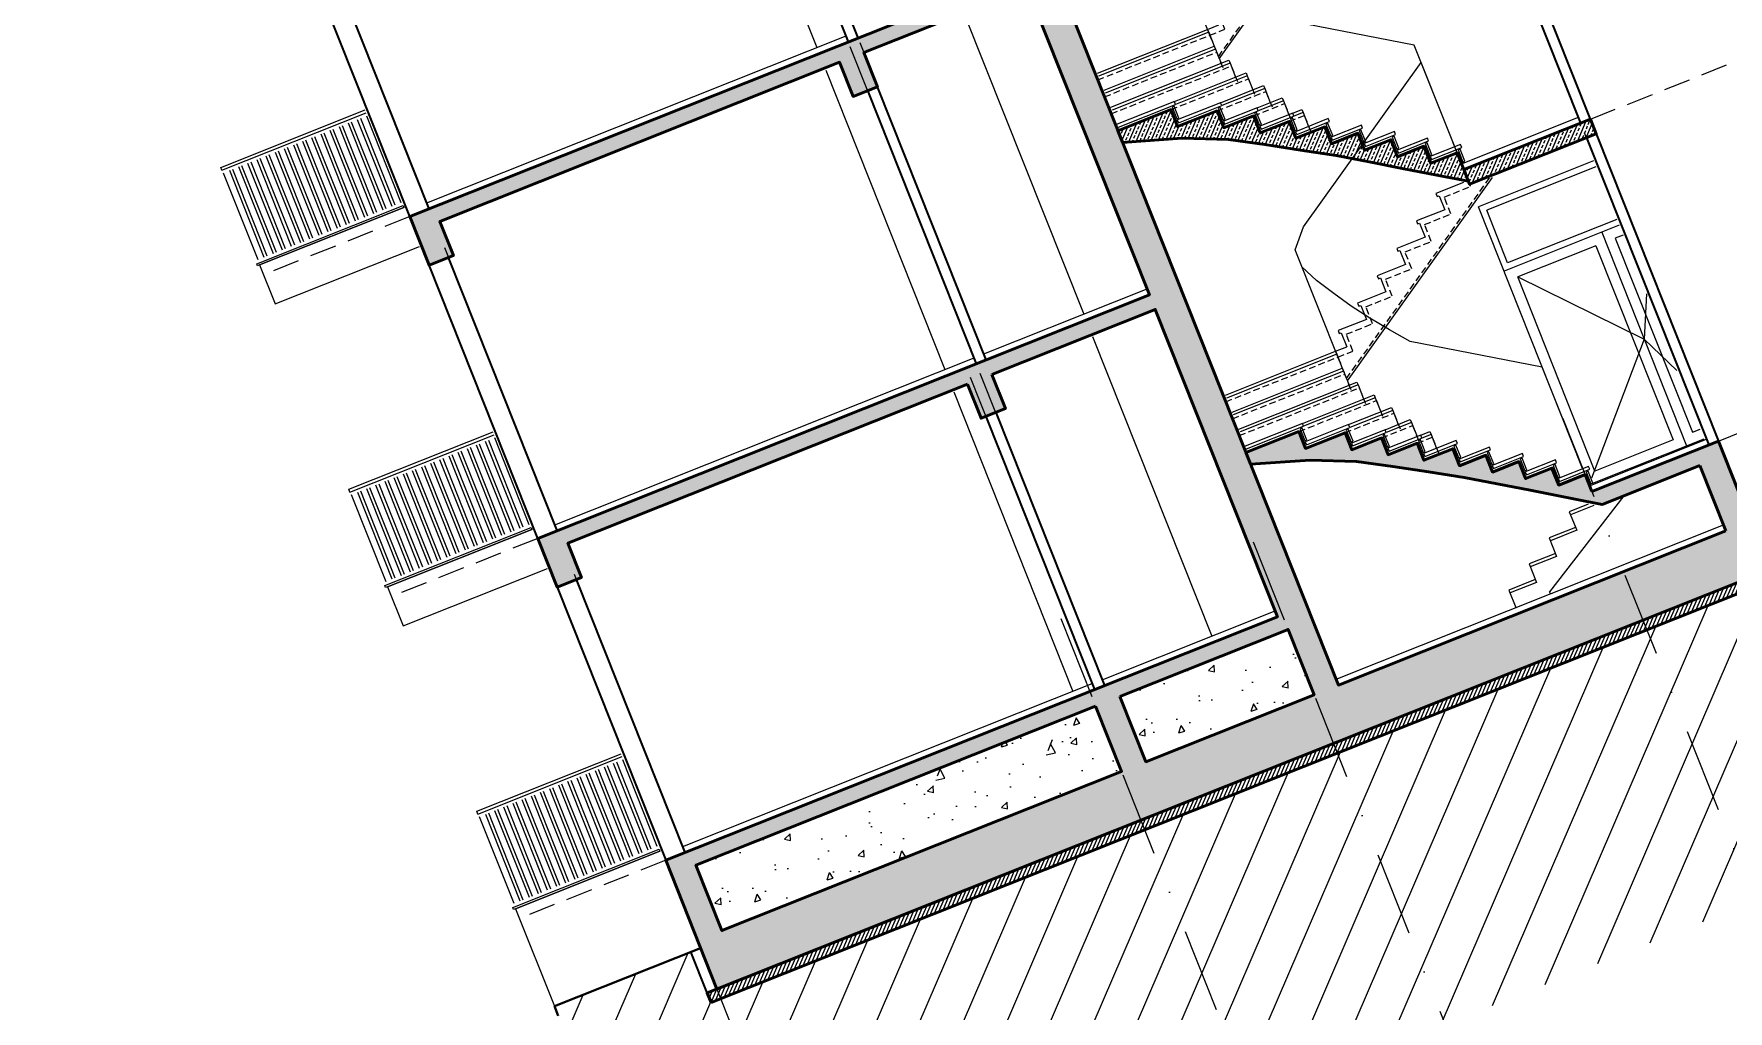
# Model space of a CAD drawing. Header units: millimetres. Extents: x 1852829 to 1882754, y -270850 to -231658.
# Drawn here: x 1863973.4 to 1864377.1, y -233583.6 to -233350.9 of the extents above; entities that cross this region are included whole.
import ezdxf

# ---------------------------------------------------------------- set-up
doc = ezdxf.new("R2010")
doc.units = ezdxf.units.MM
for name, pattern in [('aks line', [0.4001000059604644, 0.2000000029802322, -0.1000000014901161, 0.0001, -0.1000000014901161]), ('izdüşüm ön', [9.524999999999999, 6.35, -3.175]), ('su yalıtım', [30, 12, -18])]:
    doc.linetypes.add(name, pattern=pattern)
for name, color, linetype, lineweight in [('a_aks_line', 251, 'aks line', 13), ('a_ba', 6, 'Continuous', 50), ('a_duvar', 251, 'Continuous', 35), ('a_görünüş', 32, 'Continuous', 25), ('a_görünüş_ince', 8, 'Continuous', 20), ('a_görünüş_kalın', 20, 'Continuous', 40), ('a_hatch_ba', 252, 'Continuous', 13), ('a_hatch_misc', 251, 'Continuous', 15), ('a_izdüşüm_ön', 6, 'izdüşüm ön', 9), ('a_kaplama', 40, 'Continuous', 15), ('a_not_malzeme_text', 252, 'Continuous', 5), ('a_not_misc', 144, 'Continuous', 5), ('a_yalıtım_su', 7, 'su yalıtım', 13), ('a_ölçü_dış', 2, 'Continuous', 13)]:
    doc.layers.add(name, color=color, linetype=linetype, lineweight=lineweight)

# ---------------------------------------------------------------- blocks, each defined once
blk = doc.blocks.new('merdiven kesit_b blok')
at = {"layer": 'a_hatch_ba'}
h = blk.add_hatch(dxfattribs=at)
h.set_pattern_fill('ANSI33', color=256)
h.set_pattern_definition([(45, (-3969.99902357487, 1429.367167299672), (-4.490128060534576, 4.490128060534577), []), (45, (-3965.50889357487, 1429.367167299672), (-4.490128060534576, 4.490128060534577), [3.175, -1.5875])])
h.paths.add_polyline_path([(1868629.921790242, -263842.9614382421), (1868759.921815662, -263842.9614312481), (1868759.921815662, -263857.9614312481), (1868629.921790242, -263857.9614382421)])
at = {"layer": 'a_ba'}
blk.add_lwpolyline([(1868629.921790242, -263842.9614382421), (1868759.921815662, -263842.9614312481), (1868759.921815662, -263857.9614312481), (1868629.921790242, -263857.9614382421)], close=True, dxfattribs=at)
blk.add_lwpolyline([(1868629.921790155, -264172.9614378229), (1868629.921790155, -264155.5930167703), (1868602.921790154, -264155.5930167703), (1868602.921790154, -264138.2245957176), (1868575.921790153, -264138.2245957176), (1868575.921790153, -264120.856174665), (1868548.921790152, -264120.856174665), (1868548.921790152, -264103.4877536124), (1868521.921790151, -264103.4877536124), (1868521.921790151, -264086.1193325598), (1868492.35678719, -264086.1193325598), (1868492.35678719, -264068.7509115071), (1868462.605144315, -264068.7509115071), (1868462.605144314, -264051.3824904531), (1868432.164265148, -264051.3824904549), (1868432.164265147, -264034.0140694018), (1868391.679438063, -264034.0140694018), (1868391.679438062, -264016.6456483492), (1868337.421790242, -264016.6456483492), (1868337.421790242, -264028.6456483492), (1868391.679438063, -264046.0140694018), (1868432.164265148, -264063.3824904549), (1868462.605144315, -264080.7509115071), (1868492.35678719, -264098.1193325598), (1868521.921790151, -264115.4877536124), (1868548.921790152, -264132.856174665), (1868575.921790153, -264150.2245957176), (1868611.267250975, -264172.9614418595)], dxfattribs=at)
at = {"layer": 'a_görünüş'}
for points in [[(1868467.92179616, -263837.1719636213), (1868629.92179616, -263732.9614377247)], [(1868629.92179616, -263842.9614382421), (1868629.92179616, -263732.9614377247)], [(1868629.92179616, -263842.9614382421), (1868629.92179616, -263732.9614377247)], [(1868452.42179616, -263854.5403846739), (1868467.92179616, -263837.1719636213)], [(1868452.421790241, -263969.5403851913), (1868452.42179616, -263854.5403846739)], [(1868452.421790242, -263988.8980313312), (1868652.694102246, -263859.9613982049)], [(1868625.243156915, -263854.3298592849), (1868596.921790242, -263854.3298588755), (1868596.921790242, -263857.3298588755), (1868598.921790242, -263857.3298588755), (1868598.921790242, -263871.6982799282)], [(1868629.921790155, -264045.3298588755), (1868521.921790151, -263976.1193320423), (1868507.746686896, -263958.7509109897), (1868494.505019408, -263941.3824899368), (1868482.214015242, -263924.0140688844), (1868471.196250659, -263906.6456478318), (1868460.487639847, -263889.2772267792), (1868452.42179616, -263871.9088057266)], [(1868598.921790242, -263871.6982799282), (1868569.921790242, -263871.6982799282), (1868569.921790242, -263874.6982799282), (1868571.921790242, -263874.6982799282), (1868571.921790242, -263889.0667009808)], [(1868571.921790242, -263889.0667009808), (1868542.921790242, -263889.0667009808), (1868542.921790242, -263892.0667009808), (1868544.921790242, -263892.0667009808), (1868544.921790242, -263906.4351220333)], [(1868544.921790242, -263906.4351220334), (1868515.921790242, -263906.4351220334), (1868515.921790242, -263909.4351220334), (1868517.921790242, -263909.4351220334), (1868517.921790242, -263923.803543086)], [(1868517.921790242, -263923.803543086), (1868488.921790242, -263923.803543086), (1868488.921790242, -263926.803543086), (1868490.921790242, -263926.803543086), (1868490.921790242, -263941.1719641387)], [(1868490.921790242, -263941.1719641387), (1868461.921790242, -263941.1719641387), (1868461.921790242, -263944.1719641387), (1868463.921790242, -263944.1719641387), (1868463.921790242, -263958.5403851913)], [(1868339.421771999, -263958.5403851913), (1868452.421790241, -263958.5403851913), (1868452.421790241, -263961.5403851913), (1868339.421771999, -263961.5403851913)], [(1868452.421790241, -263958.5403851913), (1868463.921790242, -263958.5403851913)], [(1868452.421790241, -263961.5403851913), (1868452.421790241, -263961.5403851913), (1868452.421790242, -263975.908806244)], [(1868339.421771999, -263975.908806244), (1868452.421790241, -263975.908806244), (1868452.421790241, -263978.908806244), (1868339.421771999, -263978.908806244)], [(1868339.421771999, -263993.2772272966), (1868460.487633929, -263993.2772272966), (1868460.487633929, -263996.2772272966), (1868339.421771999, -263996.2772272966)], [(1868452.421790241, -263978.908806244), (1868452.421790241, -263978.908806244), (1868452.421790242, -263993.2772272966)], [(1868460.487633929, -263996.2772272966), (1868460.487633929, -263996.2772272966), (1868460.48763393, -264010.6456483491)], [(1868397.679438062, -264010.6456483492), (1868471.196250659, -264010.6456483492), (1868471.196250659, -264013.6456483492), (1868397.679438062, -264013.6456483492)], [(1868471.196250659, -264013.6456483492), (1868471.196250659, -264013.6456483492), (1868471.196250659, -264028.0140694018)], [(1868438.164265146, -264028.0140694018), (1868482.214015242, -264028.0140694018), (1868482.214015242, -264031.0140694018), (1868438.164265146, -264031.0140694018)], [(1868482.214015241, -264031.0140694018), (1868482.214015241, -264031.0140694018), (1868482.214015242, -264045.3824904531)], [(1868468.605144314, -264045.3824904542), (1868494.505019408, -264045.3824904542), (1868494.505019408, -264048.3824904542), (1868468.605144314, -264048.3824904542)], [(1868494.505019408, -264048.3824904542), (1868494.505019408, -264048.3824904542), (1868494.505019408, -264062.7509115082)], [(1868629.921790155, -264149.5930167703), (1868629.921790155, -264045.3298588755)], [(1868498.35678719, -264062.7509115071), (1868507.746686896, -264062.7509115071), (1868507.746686896, -264065.7509115071), (1868498.35678719, -264065.7509115071)], [(1868507.746686896, -264065.7509115071), (1868507.746686896, -264065.7509115071), (1868507.746686896, -264080.1193325598)]]:
    blk.add_lwpolyline(points, dxfattribs=at)
at = {"layer": 'a_izdüşüm_ön'}
for points in [[(1868452.421790241, -263964.5403851913), (1868467.921790242, -263964.5403851913), (1868467.921790242, -263947.1719641387), (1868494.921790242, -263947.1719641387), (1868494.921790242, -263929.803543086), (1868521.921790242, -263929.803543086), (1868521.921790242, -263912.4351220334), (1868548.921790242, -263912.4351220334), (1868548.921790242, -263895.0667009808), (1868575.921790242, -263895.0667009808), (1868575.921790242, -263877.6982799282), (1868602.921790242, -263877.6982799282), (1868602.921790242, -263860.3298588755), (1868629.921790136, -263860.3298588755), (1868629.921791049, -263857.6982799282)], [(1868452.421790242, -263986.5193872484), (1868652.105908624, -263857.9614370486)], [(1868337.421790242, -263964.5403851913), (1868452.421790241, -263964.5403851913), (1868452.421790241, -263981.908806244)], [(1868337.421790242, -263981.908806244), (1868452.421790241, -263981.908806244), (1868452.421790241, -263999.2772272966)], [(1868337.421790242, -263999.2772272966), (1868460.487633929, -263999.2772272966), (1868460.487633929, -264016.6456483492)], [(1868391.679438062, -264016.6456483492), (1868471.196250659, -264016.6456483492), (1868471.196250659, -264034.0140694018)], [(1868432.164265147, -264034.0140694018), (1868482.214015242, -264034.0140694018), (1868482.214015242, -264051.3824904531)], [(1868462.605144314, -264051.3824904542), (1868494.505019408, -264051.3824904542), (1868494.505019408, -264068.7509115071)], [(1868492.35678719, -264068.7509115071), (1868507.746686896, -264068.7509115071), (1868507.746686896, -264086.1193325598)]]:
    blk.add_lwpolyline(points, dxfattribs=at)
at = {"layer": 'a_kaplama'}
for points in [[(1868629.921790242, -263836.9614382426), (1868749.921881081, -263836.9614387433)], [(1868337.421790022, -264013.6456483492), (1868397.679438062, -264013.6456483492), (1868397.679438062, -264010.6456483492), (1868337.421790022, -264010.6456483492), (1868337.421790022, -264013.6456483492)], [(1868393.679438062, -264027.0140694018), (1868395.679438062, -264027.0140694018), (1868395.679438062, -264014.6456483492), (1868393.679438062, -264014.6456483492), (1868393.679438062, -264027.0140694018)], [(1868393.679438062, -264031.0140694018), (1868438.164265146, -264031.0140694018), (1868438.164265146, -264028.0140694018), (1868393.679438062, -264028.0140694019), (1868393.679438062, -264031.0140694019)], [(1868434.164265147, -264044.3824904531), (1868436.164265147, -264044.3824904531), (1868436.164265146, -264032.0140694018), (1868434.164265147, -264032.0140694018), (1868434.164265147, -264044.3824904531)], [(1868434.164265147, -264048.3824904542), (1868468.605144314, -264048.3824904542), (1868468.605144314, -264045.3824904542), (1868434.164265147, -264045.3824904542), (1868434.164265147, -264048.3824904542)], [(1868464.605144314, -264061.7509115082), (1868466.605144314, -264061.7509115082), (1868466.605144314, -264049.3824904542), (1868464.605144314, -264049.3824904542), (1868464.605144314, -264061.7509115082)], [(1868464.605144314, -264065.7509115071), (1868498.356787189, -264065.7509115071), (1868498.356787189, -264062.7509115071), (1868464.605144314, -264062.7509115071), (1868464.605144314, -264065.7509115071)], [(1868494.35678719, -264079.1193325597), (1868496.35678719, -264079.1193325597), (1868496.356787189, -264066.7509115071), (1868494.35678719, -264066.7509115071), (1868494.35678719, -264079.1193325597)], [(1868494.35678719, -264083.1193325598), (1868527.92179015, -264083.1193325598), (1868527.92179015, -264080.1193325598), (1868494.35678719, -264080.1193325598), (1868494.35678719, -264083.1193325598)], [(1868523.921790151, -264096.4877536123), (1868525.921790151, -264096.4877536123), (1868525.92179015, -264084.1193325598), (1868523.921790151, -264084.1193325598), (1868523.921790151, -264096.4877536123)], [(1868523.921790151, -264100.4877536124), (1868554.921790151, -264100.4877536124), (1868554.921790151, -264097.4877536124), (1868523.921790151, -264097.4877536124), (1868523.921790151, -264100.4877536124)], [(1868550.921790152, -264113.8561746649), (1868552.921790152, -264113.8561746649), (1868552.921790151, -264101.4877536124), (1868550.921790152, -264101.4877536124), (1868550.921790152, -264113.8561746649)], [(1868550.921790152, -264117.856174665), (1868581.921790153, -264117.856174665), (1868581.921790153, -264114.856174665), (1868550.921790152, -264114.856174665), (1868550.921790152, -264117.856174665)], [(1868577.921790153, -264131.2245957176), (1868579.921790153, -264131.2245957176), (1868579.921790153, -264118.856174665), (1868577.921790153, -264118.856174665), (1868577.921790153, -264131.2245957176)], [(1868577.921790153, -264135.2245957176), (1868608.921790153, -264135.2245957176), (1868608.921790153, -264132.2245957176), (1868577.921790153, -264132.2245957176), (1868577.921790153, -264135.2245957176)], [(1868604.921790154, -264148.5930167702), (1868606.921790154, -264148.5930167702), (1868606.921790153, -264136.2245957176), (1868604.921790154, -264136.2245957176), (1868604.921790154, -264148.5930167702)], [(1868604.921790154, -264152.5930167703), (1868635.921790154, -264152.5930167703), (1868635.921790154, -264149.5930167703), (1868604.921790154, -264149.5930167703), (1868604.921790154, -264152.5930167703)], [(1868631.921790155, -264165.9614378228), (1868633.921790155, -264165.9614378228), (1868633.921790154, -264153.5930167703), (1868631.921790155, -264153.5930167703), (1868631.921790155, -264165.9614378228)]]:
    blk.add_lwpolyline(points, dxfattribs=at)
blk = doc.blocks.new('kesti_vaziyet')
at = {"layer": 'a_hatch_ba'}
h = blk.add_hatch(dxfattribs=at)
h.set_pattern_fill('ANSI33', color=256, scale=0.25, angle=-4.021493339242471e-11)
h.set_pattern_definition([(44.99999999995979, (-478197.8853751745, 61294.3166160757), (-1.122532015132856, 1.122532015134432), []), (44.99999999995979, (-478196.7628426745, 61294.3166160757), (-1.122532015132856, 1.122532015134432), [0.79375, -0.396875])])
h.paths.add_polyline_path([(912.8342790717725, 357.4758205825929), (995.9592779807281, 357.4758205824764), (995.9592779807281, 361.2258224035613), (901.5842789791059, 361.2258224036777), (901.5842789791059, 368.7258224036777), (897.834278978873, 368.7258224037942), (897.8342789791059, 357.4758205825929), (905.3342789791059, 357.4758205824764), (905.3342789793387, 272.4758205721155), (698.4592781024985, 272.4758205721155), (698.459295961773, 264.4760157736018), (703.458026091801, 264.476015773369), (703.4580260920338, 270.726015773369), (710.9663830674253, 270.726015773369), (710.9663830671925, 264.476015773369), (713.4657108888496, 264.476015773369), (713.4657108888496, 270.7260157734854), (723.4631711493712, 270.7260157734854), (723.4631711491384, 264.476015773369), (725.9624989710283, 264.4760157734854), (725.9624989710283, 270.7260157734854), (735.959959231317, 270.7260157736018), (735.959959231317, 264.4760157736018), (738.4592870532069, 264.476015773369), (738.4592870532069, 270.726015773369), (748.4592890117783, 270.726015773369), (748.4592890117783, 259.9758205719991), (754.7092890120111, 259.9758205721155), (754.7092890117783, 267.4758205722319), (857.2092781022657, 267.4758205721155), (857.2092781022657, 259.9758205719991), (863.4592781022657, 259.9758205719991), (863.4592781022657, 267.4758205721155), (905.3342789791059, 267.4758205721155), (905.3342789793387, 189.9758205721155), (748.4592909703497, 189.9758170825662), (748.4592909703497, 177.4758170826826), (754.7092909705825, 177.4758170826826), (754.7092909705825, 186.2258205721155), (857.2092781022657, 186.2258205718827), (857.2092799374368, 177.4758195269387), (863.4592799374368, 177.4758195268223), (863.4592781022657, 186.2258205718827), (905.3342789791059, 186.2258205719991), (905.3342789793387, 107.4758205718827), (748.4592909701169, 107.4758205719991), (748.4592890115455, 94.9758170824498), (754.7092909703497, 94.9758170824498), (754.7092909703497, 103.7258205719991), (857.2092781020328, 103.7258205718827), (857.2092799374368, 94.97582069167402), (863.4592799374368, 94.9758206915576), (863.4592781020328, 103.7258205719991), (905.3342789793387, 103.7258205718827), (905.3342789793387, 24.97582057188265), (748.4592890115455, 24.97582057199907), (748.4592890113126, -8.024179432191886), (1012.209284286713, -8.024180953274481), (1012.209284286946, -10.52417943254113), (1012.209284188692, -25.02417943254113), (1079.709278963506, -25.02417943254113), (1079.709278963273, -8.024179432541132), (1215.959285051795, -8.024179432424717), (1215.959285051795, 24.97582057141699), (1078.459278085036, 24.97582057188265), (1078.459278102731, 103.7258205676917), (1209.709308543941, 103.7258205673425), (1209.709308543941, 94.97581157879904), (1215.959308543708, 94.97581157903187), (1215.959285052028, 107.4758205716498), (1078.459278085036, 107.4758205713006), (1078.459278102731, 186.2258205676917), (1209.70928505226, 186.2258205675753), (1209.709285052493, 177.4758205716498), (1215.959285052493, 177.4758205716498), (1215.95928505226, 189.9758205717662), (1078.459278084803, 189.975820571417), (1078.459278102266, 267.4758205678081), (1209.70928505226, 267.4758205675753), (1209.709285052493, 259.9758205716498), (1215.959285052493, 259.9758205718827), (1215.95928505226, 270.7260157688288), (1225.959287011065, 270.7260157687124), (1225.959287011065, 264.4760157689452), (1228.458614832954, 264.4760157688288), (1228.458614832722, 270.7260157688288), (1238.456075093243, 270.7260157688288), (1238.456075093243, 264.4760157688288), (1240.955402914668, 264.4760157688288), (1240.9554029149, 270.7260157688288), (1250.952863175422, 270.7260157687124), (1250.952863175189, 264.4760157687124), (1253.452190996846, 264.4760157689452), (1253.452190997079, 270.7260157688288), (1260.960547972005, 270.7260157688288), (1260.960547971772, 264.4760157688288), (1265.959278102266, 264.4760157688288), (1265.959278102266, 272.4758205718827), (1215.95928505226, 272.4758205718827), (1078.459278102266, 272.475820571417), (1078.459278102499, 357.47582058236), (1085.959278102266, 357.4758205824764), (1085.959278102499, 368.7258224035613), (1082.209278102731, 368.7258224035613), (1082.209278102499, 361.2258224035613), (1015.959277980961, 361.2258224035613), (1015.959277980728, 357.4758205824764), (1072.20927900495, 357.4758205824764), (1072.209279004717, 302.4758223934332), (1015.959279096685, 302.4758223932004), (1015.959279096685, 298.7258205721155), (1072.209278996801, 298.7258205722319), (1072.209279004717, -12.52417943265755), (1018.459284261102, -12.52417943265755), (1018.459284260869, 24.97581026540138), (985.9592790496536, 24.97581852972507), (985.9592790496536, 29.31792583491188), (979.2092790494207, 29.31792583502829), (979.2092790494207, 33.66003109817393), (972.4592790491879, 33.66003109805752), (972.4592790489551, 38.00213636120316), (965.7092790487222, 38.00213636120316), (965.7092790489551, 42.34424162446521), (958.9592790484894, 42.34424162446521), (958.9592790484894, 46.68634688761085), (951.5680283082183, 46.68634688761085), (951.5680283084512, 51.02845215075649), (944.1301175896078, 51.02845215075649), (944.1301175896078, 55.37055741425138), (936.5198977976106, 55.37055741390213), (936.5198977978434, 59.71266267704777), (926.3986910267267, 59.71266267716419), (926.3986910267267, 64.05476794042625), (912.8342790713068, 64.05476794042625), (912.8342790713068, 61.05476794042625), (926.3986910267267, 56.71266267716419), (936.5198977976106, 52.37055741378572), (944.1301175898407, 48.02845215087291), (951.5680283084512, 43.68634688761085), (958.9592790484894, 39.3442416243488), (965.7092790487222, 35.00213636131957), (972.4592790489551, 30.66003109805752), (981.2956442544237, 24.97581956267823), (987.1251913150772, 21.22581852972507), (1012.209284361918, 21.22581852960866), (1012.209284361685, 4.475819055922329), (912.8342787651345, 4.475820521241985)])
h.paths.add_polyline_path([(906.5842790713068, 21.22582053672522), (906.5842790713068, 4.475820531486534), (863.4592781020328, 4.475820531486534), (863.4592781020328, 21.22582053672522)], flags=16)
h.paths.add_polyline_path([(857.2092781020328, 21.22582053672522), (857.2092781022657, 4.475820531602949), (754.7092889174819, 4.475820531602949), (754.7092889174819, 21.22582053672522)], flags=16)
h.paths.add_polyline_path([(1078.459278963506, 21.22582056745887), (1209.709285052028, 21.22582056734245), (1209.709285051795, 4.475820567575283), (1078.459278963506, 4.475820567226037)], flags=16)
h = blk.add_hatch(dxfattribs=at)
h.set_pattern_fill('ANSI33', color=256, scale=0.25, angle=-4.021493339242471e-11)
h.set_pattern_definition([(44.99999999995979, (-467164.0209213337, 66508.05797197158), (-1.122532015132856, 1.122532015134432), []), (44.99999999995979, (-467162.8983888335, 66508.05797197146), (-1.122532015132856, 1.122532015134432), [0.79375, -0.396875])])
edge = h.paths.add_edge_path()
edge.add_line((912.8342820743565, 146.5547677306458), (926.3986940295435, 146.5547677306458))
edge.add_line((926.3986940290779, 146.5547677308787), (926.3986940290779, 142.212662467733))
edge.add_line((926.3986940290779, 142.2126624676166), (936.5199008001946, 142.2126624681405))
edge.add_line((936.5199008004274, 142.2126624680823), (936.5199008006603, 137.8705572042963))
edge.add_line((936.5199008006603, 137.8705572042381), (944.1301205924246, 137.8705572046747))
edge.add_line((944.1301205924246, 137.8705572047038), (944.1301205926575, 133.5284519412089))
edge.add_line((944.1301205921918, 133.5284519412089), (951.5680313108023, 133.5284519412089))
edge.add_line((951.5680313110352, 133.5284519412089), (951.5680313110352, 129.1863466780633))
edge.add_line((951.568031311268, 129.1863466780633), (958.959282051539, 129.1863466780633))
edge.add_line((958.959282051539, 129.1863466780633), (958.959282051539, 124.8442414149176))
edge.add_line((958.959282051539, 124.8442414149176), (965.7092820517719, 124.8442414149176))
edge.add_line((965.709282051539, 124.8442414148012), (965.709282051539, 120.5021361516556))
edge.add_line((965.709282051539, 120.502136151772), (972.4592820517719, 120.502136151772))
edge.add_line((972.4592820520047, 120.502136151772), (972.4592820520047, 116.1600308886264))
edge.add_line((972.4592820517719, 116.1600308886264), (979.2092820520047, 116.1600308886264))
edge.add_line((979.2092820520047, 116.1600308886264), (979.2092820520047, 111.8179256254807))
edge.add_line((979.2092820522375, 111.8179256254807), (985.9592820524704, 111.8179256254807))
edge.add_line((985.9592820524704, 111.8179256253643), (985.9592805728316, 104.5010175494244))
edge.add_line((985.9592805728316, 104.5010175494244), (981.2956457559485, 107.4758194578462))
edge.add_line((981.2956457559485, 107.475819457788), (972.4592820517719, 113.1600308884808))
edge.add_line((972.4592820517719, 113.1600308886264), (965.709282051539, 117.5021361518011))
edge.add_line((965.709282051539, 117.5021361516556), (958.9592820513062, 121.8442414148012))
edge.add_line((958.959282051539, 121.8442414149176), (951.568031311268, 126.1863466780924))
edge.add_line((951.5680313110352, 126.1863466780633), (944.1301205924246, 130.528451941238))
edge.add_line((944.1301205924246, 130.5284519412089), (936.5199008006603, 134.8705572042672))
edge.add_line((936.5199008006603, 134.8705572041217), (926.3986940295435, 139.2126624673838))
edge.add_line((926.3986940295435, 139.2126624675002), (912.8342820741236, 143.5547677306749))
edge.add_line((912.8342820741236, 143.5547677306458), (912.8342790715396, 146.5547677306458))
h = blk.add_hatch(dxfattribs=at)
h.set_pattern_fill('ANSI31', color=256, scale=0.25, angle=179.9999999999598)
h.set_pattern_definition([(224.9999999999598, (-466171.5211684427, 66068.21618035529), (0.561266007566428, -0.561266007567216), [])])
h.paths.add_polyline_path([(1012.209284279263, -10.52418026851956), (1012.209284279495, -8.024180268519558), (745.9592890113126, -8.024179432308301), (745.9592890113126, -10.5241794323083)])
h.paths.add_polyline_path([(1079.709278963506, -8.02417867234908), (1079.709278963273, -10.52417867223267), (1218.459285051795, -10.52417867211625), (1218.459285051795, -8.024178671999834)])
h.paths.add_polyline_path([(1009.709284188692, -27.52417791180778), (1082.209278963739, -27.5241779119242), (1082.209278963506, -25.02417943254113), (1009.709284188692, -25.02417943254113)])
at = {"layer": 'a_hatch_misc'}
h = blk.add_hatch(dxfattribs=at)
h.set_pattern_fill('ANSI32', color=256, scale=6.25, angle=44.99999999995979)
h.set_pattern_definition([(90, (-18112.89302820084, -6291.599603225943), (-2.34375, 1.644906433284632e-12), []), (90, (-18112.111778202, -6290.818353227456), (-2.34375, 1.644906433284632e-12), [])])
h.paths.add_polyline_path([(710.9592781022657, 215.9758171938593), (747.9592890113126, 215.9758171938593), (747.9592890115455, 193.7258171938593), (710.9592781022657, 193.7258171938593)])
h = blk.add_hatch(dxfattribs=at)
h.set_pattern_fill('ANSI32', color=256, scale=6.25, angle=44.99999999995979)
h.set_pattern_definition([(90, (-18112.89302820084, -6374.099600021727), (-2.34375, 1.644906433284632e-12), []), (90, (-18112.11177820223, -6373.318350023124), (-2.34375, 1.644906433284632e-12), [])])
h.paths.add_polyline_path([(710.9592781022657, 133.4758203980746), (747.9592890115455, 133.475820398191), (747.9592890115455, 111.2258203980746), (710.9592781022657, 111.2258203980746)])
h = blk.add_hatch(dxfattribs=at)
h.set_pattern_fill('ANSI32', color=256, scale=6.25, angle=44.99999999995979)
h.set_pattern_definition([(90, (-18112.89302820084, -6456.599600021844), (-2.34375, 1.644906433284632e-12), []), (90, (-18112.11177820223, -6455.818350023124), (-2.34375, 1.644906433284632e-12), [])])
h.paths.add_polyline_path([(710.9592781022657, 50.97582039807457), (747.9592890115455, 50.97582039819099), (747.9592890113126, 28.72582039819099), (710.9592781020328, 28.72582039819099)])
h = blk.add_hatch(dxfattribs=at)
h.set_pattern_fill('AR-CONC', color=256, scale=2.5, angle=-4.021493339242471e-11)
h.set_pattern_definition([(49.99999999995977, (-16551.85857852455, -6373.349602281465), (17.93150456501774, -1.568803374577462), [1.875, -20.625]), (354.9999999999598, (-16551.85857852455, -6373.349602281465), (-3.468783340311802, 18.80480334250273), [1.5, -16.49999999999999]), (100.4514444599598, (-16550.36428649956, -6373.480335881468), (14.46272116818989, 17.23599977420558), [1.59350479999999, -17.52855279999984]), (46.18419999995979, (-16551.85857852455, -6368.349602281465), (26.6810332667864, -4.13798201984564), [2.812499999999984, -30.93749999999987]), (96.63563548995978, (-16549.63515989971, -6368.694434956415), (23.3665486418728, 24.35296501934736), [2.39025855, -26.29284399999999]), (351.1841639899598, (-16551.85857852455, -6368.349602281465), (23.36654862638642, 24.35296500673336), [2.25, -24.75000002499999]), (20.99999999995978, (-16549.35857852479, -6369.599602281465), (14.92267630295448, -10.06547226664394), [1.875, -20.625]), (325.9999999999598, (-16549.35857852479, -6369.599602281465), (6.082883298052266, 18.12875112616705), [1.5, -16.5]), (71.45144473995974, (-16548.11502217478, -6370.438391631586), (21.00555941825494, 8.063278820144102), [1.59350475, -17.5285528]), (37.4999999999598, (-16551.85857852455, -6373.349602281465), (0.3039963829381076, 8.322346345782574), [0, -16.29999999999999, 0, -16.75, 0, -16.5625]), (7.49999999995979, (-16551.85857852455, -6373.349602281465), (6.576738436060635, 9.860292797054388), [0, -9.549999999999997, 0, -15.925, 0, -6.312499999999999]), (327.4999999999598, (-16557.43357852497, -6373.349602281465), (13.34556090430983, -0.5638717933688602), [0, -6.249999999999996, 0, -19.49999999999999, 0, -25.87499999999998]), (317.4999999999598, (-16559.93357852451, -6373.349602281465), (14.57965423356141, 2.502624558297709), [0, -8.124999999999998, 0, -12.95, 0, -18.375])])
h.paths.add_polyline_path([(857.2092781222891, 21.22582054068334), (754.7092889377382, 21.22582032100763), (754.7092888974585, 4.475820307736285), (857.2092780822422, 4.475820527528413)])
h = blk.add_hatch(dxfattribs=at)
h.set_pattern_fill('AR-CONC', color=256, scale=2.5, angle=-4.021493339242471e-11)
h.set_pattern_definition([(49.99999999995977, (-16443.10858934023, -6373.349602281582), (17.93150456501774, -1.568803374577462), [1.875, -20.625]), (354.9999999999598, (-16443.10858934023, -6373.349602281582), (-3.468783340311802, 18.80480334250273), [1.5, -16.49999999999999]), (100.4514444599598, (-16441.61429731525, -6373.480335881584), (14.46272116818989, 17.23599977420558), [1.59350479999999, -17.52855279999984]), (46.18419999995979, (-16443.10858934, -6368.349602281582), (26.6810332667864, -4.13798201984564), [2.812499999999983, -30.93749999999986]), (96.63563548995978, (-16440.88517071516, -6368.694434956415), (23.3665486418728, 24.35296501934736), [2.39025855, -26.29284399999999]), (351.1841639899598, (-16443.10858934, -6368.349602281582), (23.36654862638642, 24.35296500673336), [2.25, -24.75000002499999]), (20.99999999995978, (-16440.60858934023, -6369.599602281582), (14.92267630295448, -10.06547226664394), [1.875, -20.625]), (325.9999999999598, (-16440.60858934023, -6369.599602281582), (6.082883298052266, 18.12875112616705), [1.5, -16.5]), (71.45144473995974, (-16439.36503299023, -6370.438391631586), (21.00555941825494, 8.063278820144102), [1.59350475, -17.5285528]), (37.4999999999598, (-16443.10858934023, -6373.349602281582), (0.3039963829381076, 8.322346345782574), [0, -16.29999999999999, 0, -16.75, 0, -16.5625]), (7.49999999995979, (-16443.10858934023, -6373.349602281582), (6.576738436060635, 9.860292797054388), [0, -9.549999999999997, 0, -15.925, 0, -6.312499999999999]), (327.4999999999598, (-16448.68358934042, -6373.349602281582), (13.34556090430983, -0.5638717933688602), [0, -6.249999999999996, 0, -19.49999999999999, 0, -25.87499999999998]), (317.4999999999598, (-16451.18358934042, -6373.349602281582), (14.57965423356141, 2.502624558297709), [0, -8.124999999999998, 0, -12.95, 0, -18.375])])
h.paths.add_polyline_path([(906.5842790915631, 21.22582054068334), (863.4592781220563, 21.22582032089122), (863.4592780822422, 4.47582030761987), (906.5842790512834, 4.475820527411997)])
h = blk.add_hatch(dxfattribs=at)
h.set_pattern_fill('ANSI31', color=256, scale=3)
h.set_pattern_definition([(45, (-1846351.882824646, 237468.6415953328), (-6.735192090801865, 6.735192090801865), [])])
h.paths.add_polyline_path([(0, 0), (0, -80), (2160.497209043242, -79.9999999999709), (2160.497209043242, 5.477669647661969), (1980.497209132649, 5.477669647661969), (1980.497209043009, -7.022330351523124), (1795.496951437322, -7.022330351552228), (1795.496951437322, -17.02233035140671), (1797.99695143709, -17.02233035140671), (1797.99695143709, -19.52233035140671), (1726.747212907299, -19.52233035140671), (1726.747212907299, -17.02233035140671), (1729.247212907067, -17.02233035129029), (1729.247212907299, -7.022330351290293), (1455.497209837427, -7.022330351173878), (1455.497209935216, 5.47766964812763), (1420.497209934751, 5.477669648214942), (1420.497209934751, 2.475818528328091), (1218.459285051795, 2.475818523846101), (1218.459285051795, -10.52417791157495), (1082.209278963739, -10.52417790939217), (1082.209278963739, -27.5241779119242), (1009.709284188692, -27.52417791180778), (1009.709284188692, -10.52417943254113), (745.9592890113126, -10.5241794079775), (745.9592890110798, 2.475818529026583), (710.9592781020328, 2.475818529375829), (710.9592781024985, -4.656612873077393e-10), (511.0798654924147, -4.656612873077393e-10), (511.0798654924147, -12.50000000034925), (309.8299213659484, -12.50000000023283), (309.8299187424127, -30.00000993232243), (241.0799405390862, -30.00000000034925), (241.0799405390862, -12.50000000023283), (111.079861342907, -12.50000000011642), (111.079861342907, 0)])
at = {"layer": 'a_aks_line', "ltscale": 100}
for points in [[(748.4592598483432, 43.6581596757751), (748.4592598478775, -114.256128477864)], [(857.2092781022657, 43.65815967565868), (857.2092781018, -114.2561284779804)], [(906.5842789786402, 43.6581596757751), (906.5842789784074, -114.256128477864)], [(985.9592790713068, 43.65815967565868), (985.959279071074, -114.2561284779804)]]:
    blk.add_lwpolyline(points, dxfattribs=at)
at = {"layer": 'a_ba'}
blk.add_line((1012.209284361918, 21.22581852960866), (1012.209284361685, 4.475819055922329), dxfattribs=at)
for points in [[(1265.959278102266, 272.4751640527975), (1265.959278102499, 272.4748203858035), (1265.959278102499, 272.4748203858035), (1078.459278102266, 272.475820571417), (1078.459278102499, 357.47582058236), (1085.959278102266, 357.4758205824764), (1085.959278102499, 368.7258224035613), (1085.959278102499, 368.7258224035613), (1082.209278102731, 368.7258224035613), (1082.209278102499, 361.2258224035613), (1015.959277980961, 361.2258224035613), (1015.959277980728, 357.4758205824764), (1072.20927900495, 357.4758205824764), (1072.209279004717, 302.4758223934332), (1015.959279096685, 302.4758223932004), (1015.959279096685, 298.7258205721155), (1072.209278996801, 298.7258205722319), (1072.209279004717, -12.52417943265755), (1018.459284261102, -12.52417943265755), (1018.459284260636, 24.97581901471131), (1018.459283954464, 4.475818963721395)], [(1012.209284361685, 4.475819055922329), (912.8342787651345, 4.475820521241985), (912.8342790715396, 357.4758205828257)], [(905.3342789793387, 189.9758205721155), (748.4592909703497, 189.9758170825662), (748.4592909703497, 177.4758170826826), (754.7092909705825, 177.4758170826826), (754.7092909705825, 186.2258205721155), (857.2092781022657, 186.2258205718827), (857.2092799374368, 177.4758195269387), (863.4592799374368, 177.4758195268223), (863.4592781022657, 186.2258205718827), (905.3342789791059, 186.2258205719991), (905.3342789793387, 107.4758205718827), (748.4592909701169, 107.4758205719991)], [(748.4592909701169, 107.4758170824498), (748.4592890115455, 94.9758170824498), (754.7092909703497, 94.9758170824498), (754.7092909703497, 103.7258205719991), (857.2092781020328, 103.7258205718827)], [(981.2956457559485, 107.475819457788), (985.9592790715396, 104.5010185071733)], [(857.2092781022657, 103.7258217367344), (857.2092799374368, 94.97582069167402), (863.4592799374368, 94.9758206915576), (863.4592781022657, 103.7258217367344)], [(1012.209284361918, 21.22581852960866), (987.1251913150772, 21.22581852972507), (981.2956442544237, 24.97581956267823)], [(1018.459284260869, 24.97581026540138), (985.9592790496536, 24.97581852972507)]]:
    blk.add_lwpolyline(points, dxfattribs=at)
at = {"layer": 'a_ba', "linetype": 'Continuous'}
blk.add_lwpolyline([(863.4592781020328, 103.7258205719991), (905.3342789793387, 103.7258205718827), (905.3342789793387, 24.97582057188265), (748.4592890115455, 24.97582057199907), (748.4592890115455, 24.97582057199907), (748.4592890113126, -8.024179432191886), (1012.209284286713, -8.024180953274481)], dxfattribs=at)
at = {"layer": 'a_ba'}
for points in [[(857.2092781020328, 21.22582053672522), (754.7092889174819, 21.22582053672522), (754.7092889174819, 4.475820531602949), (857.2092781022657, 4.475820531602949)], [(863.4592781020328, 21.22582053672522), (906.5842790713068, 21.22582053672522), (906.5842790713068, 4.475820531486534), (863.4592781020328, 4.475820531486534)], [(745.9592890113126, -10.5241794323083), (1012.209284286946, -10.52417943254113), (1012.209284286713, -8.024180953274481), (745.9592890115455, -8.024180953158066)]]:
    blk.add_lwpolyline(points, close=True, dxfattribs=at)
at = {"layer": 'a_duvar'}
for points in [[(748.4592909703497, 189.9758170825662), (748.4592909705825, 259.9758205721155)], [(753.4592909703497, 189.9758170825662), (753.4592909705825, 259.9758205719991)], [(860.9593027355149, 189.9758170824498), (860.9593027357478, 259.9758205719991)], [(863.4593027352821, 189.9758170824498), (863.4593027352821, 259.9758205721155)], [(1015.959303740179, 107.4758169569541), (1015.959303740179, 186.2258221859811)], [(1018.459287385456, 107.4758170824498), (1018.459287385456, 186.2258223205572)], [(748.4592909701169, 107.4758170825662), (748.4592909703497, 177.4758205721155)], [(753.4592909703497, 107.4758170825662), (753.4592909703497, 177.4758205721155)], [(860.9593027355149, 107.4758170824498), (860.9593027357478, 177.4758195268223)], [(863.4593027352821, 107.4758170824498), (863.4592799374368, 177.4758195268223)], [(1015.959278761875, 103.7258205449907), (1015.959278761875, 24.9758205448743)], [(1018.459284260869, 103.7258205718827), (1018.459284261102, 24.97582057176623)], [(748.4592890115455, 94.9758170824498), (748.4592890115455, 24.97582057199907), (753.4592890115455, 24.97582057211548), (753.4592890115455, 94.9758170824498)], [(858.4592789660674, 94.9758206915576), (858.4592789660674, 24.97582057176623)], [(860.9592789660674, 94.9758206915576), (860.9592789660674, 24.97582057188265)], [(745.9592890115455, -8.024180953158066), (745.9592890113126, 2.475818528910168)]]:
    blk.add_lwpolyline(points, dxfattribs=at)
at = {"layer": 'a_görünüş'}
for p, q in [((979.2092790496536, 22.47581852960866), (979.2092790498864, 17.72581852972507)), ((984.0450999452733, 22.47581852960866), (979.2092790496536, 22.47581852960866)), ((985.1936074078549, 21.72581852949224), (979.2092790501192, 21.72581852960866)), ((972.4592790498864, 18.47581852960866), (972.4592790498864, 13.72581852960866)), ((979.2092790498864, 18.47581852960866), (972.4592790494207, 18.47581852960866)), ((979.2092790498864, 17.72581852972507), (972.4592790494207, 17.72581852972507)), ((965.7092790496536, 14.47581852960866), (965.7092790494207, 9.725818529725075)), ((972.4592790494207, 14.47581852960866), (965.7092790496536, 14.47581852960866)), ((972.4592790496536, 13.72581852960866), (965.7092790494207, 13.72581852972507)), ((958.9592790496536, 10.47581852972507), (958.9592790494207, 5.97582057164982)), ((965.7092790494207, 10.47581852972507), (958.9592790494207, 10.47581852972507)), ((965.7092790494207, 9.725818529725075), (958.9592790494207, 9.72581852960866))]:
    blk.add_line(p, q, dxfattribs=at)
for points in [[(992.7092790496536, 21.22581852972507), (967.7874040496536, 6.457300011068583)], [(967.7874040496536, 5.97582057164982), (967.7874040496536, 6.457300011068583)]]:
    blk.add_lwpolyline(points, dxfattribs=at)
at = {"layer": 'a_görünüş_ince'}
for p, q in [((710.9592781024985, 217.4758171937428), (747.9592890115455, 217.4758171938593)), ((710.9592781022657, 216.7258171939757), (747.9592890113126, 216.7258171938593)), ((710.9592781022657, 192.4758171938593), (710.9592781022657, 182.4758171937428)), ((710.9592781022657, 182.4758171937428), (747.9592890115455, 182.4758171938593)), ((710.9592781022657, 134.975820398191), (747.9592890115455, 134.9758203980746)), ((710.9592781022657, 134.2258203980746), (747.9592890115455, 134.2258203980746)), ((710.9592781020328, 109.975820398191), (710.9592781022657, 99.97582039807457)), ((710.9592781022657, 99.97582039807457), (747.9592890115455, 99.97582039819099)), ((985.9592821288388, 30.88371530873701), (985.9592803118285, 97.97582068282645)), ((1010.98428950971, 81.47582068282645), (1010.984289509943, 26.72582068271004)), ((1013.484289510176, 78.97582068271004), (1013.484289509943, 29.22582068271004)), ((710.9592781022657, 52.47582039819099), (747.9592890113126, 52.47582039807457)), ((710.9592781020328, 51.72582039819099), (747.9592890113126, 51.72582039819099)), ((710.9592781022657, 27.47582039807457), (710.9592781020328, 2.475818529026583)), ((710.9592781020328, 2.475818529026583), (747.9592890113126, 2.475818529026583))]:
    blk.add_line(p, q, dxfattribs=at)
for points in [[(853.4592781022657, 266.9758205719991), (853.4592781020328, 191.4758205719991)], [(710.9592781022657, 216.7258171939757), (710.9592781024985, 217.4758171937428)], [(710.9592781022657, 192.4758171938593), (747.9592890113126, 192.4758171938593)], [(853.4592781020328, 185.7258195194881), (853.4592781020328, 108.9758205719991)], [(889.0842790713068, 185.7258195194881), (889.0842790713068, 108.9758205719991)], [(710.9592781022657, 134.2258203980746), (710.9592781022657, 134.975820398191)], [(710.9592781020328, 109.975820398191), (747.9592890113126, 109.975820398191)], [(853.4592781024985, 103.2258215589682), (853.4592781020328, 26.47582057199907)], [(889.0842790715396, 103.2258215590846), (889.0842790715396, 26.47582057199907)], [(1015.459274928551, 97.97582068282645), (985.9592803118285, 97.97582068282645)], [(1015.459274928318, 96.47582068282645), (987.4592803118285, 96.47582068271004)], [(987.4592803118285, 82.97582068294287), (987.4592803118285, 96.47582068271004)], [(1015.459275802597, 81.47582068271004), (985.9592803118285, 81.47582068271004)], [(1015.459275721805, 82.97582068282645), (987.4592803118285, 82.97582068294287)], [(1008.484289509943, 78.97582068271004), (988.4592803118285, 78.97582068282645)], [(1008.484289509943, 78.97582068271004), (1008.48428950971, 29.22582068282645), (988.4592803115956, 29.22582068282645), (988.4592803118285, 78.97582068282645)], [(1015.459275937174, 78.97582068282645), (1013.484289510176, 78.97582068271004)], [(710.9592781020328, 51.72582039819099), (710.9592781022657, 52.47582039819099)], [(1013.484289509943, 29.22582068271004), (1015.459278613562, 29.22582068271004)], [(710.9592781022657, 27.47582039807457), (747.9592890113126, 27.47582039819099)], [(986.9592790498864, 26.72582068224438), (1015.459278748371, 26.72582068271004)]]:
    blk.add_lwpolyline(points, dxfattribs=at)
for points in [[(710.9592781022657, 192.4758171938593), (710.4592781022657, 192.4758171939757), (710.4592781022657, 192.9758171938593), (747.9592890115455, 192.9758171938593), (747.9592890113126, 192.4758171938593)], [(710.9592781020328, 109.975820398191), (710.4592781020328, 109.9758203980746), (710.4592781022657, 110.4758203980746), (747.9592890113126, 110.4758203980746), (747.9592890113126, 109.975820398191)], [(710.9592781022657, 27.47582039807457), (710.4592781020328, 27.47582039807457), (710.4592781022657, 27.97582039807457), (747.9592890113126, 27.97582039807457), (747.9592890113126, 27.47582039819099)]]:
    blk.add_lwpolyline(points, close=True, dxfattribs=at)
at = {"layer": 'a_görünüş_kalın'}
for points in [[(710.9592781020328, 2.475818529026583), (748.4592890115455, 2.475818529026583)], [(710.9592781020328, 2.475818529026583), (710.9592781024985, -6.984919309616089e-10)]]:
    blk.add_lwpolyline(points, dxfattribs=at)
at = {"layer": 'a_izdüşüm_ön'}
for points in [[(748.4592909703497, 189.9758170825662), (710.9592781024985, 189.9758170825662)], [(748.4592909701169, 107.4758205719991), (710.9592781024985, 107.4758205719991)], [(1018.459332350409, 107.4758148404071), (1072.20930246124, 107.4758148415713)], [(748.4592909701169, 24.97582057199907), (710.9592781024985, 24.97582057199907)], [(1018.459308116464, 24.97581026540138), (1072.209278227296, 24.97581026679836)]]:
    blk.add_lwpolyline(points, dxfattribs=at)
at = {"layer": 'a_kaplama'}
for p, q in [((753.4592890115455, 191.4758205721155), (860.9593007767107, 191.4758205719991)), ((753.4592890113126, 108.9758205721155), (860.9593007767107, 108.9758205718827)), ((863.4593007767107, 108.9758205717662), (905.3342789793387, 108.9758205718827)), ((753.4592890113126, 26.47582057199907), (858.4592789660674, 26.47582057188265)), ((860.9592789660674, 26.47582057188265), (905.3342789791059, 26.47582057188265)), ((985.9592790496536, 26.4758205448743), (1015.959278761875, 26.4758205448743)), ((912.8342791029718, 5.97582057188265), (1012.209284361685, 5.975820571533404))]:
    blk.add_line(p, q, dxfattribs=at)
at = {"layer": 'a_not_misc'}
for points in [[(988.4592803118285, 78.97582068282645), (1010.98428950971, 54.10082068282645), (987.1019759774208, 27.9758219756186)], [(1015.459276746958, 63.92068825708702), (1010.98428950971, 54.10082068282645), (1015.459277803777, 44.28095078968909)]]:
    blk.add_lwpolyline(points, dxfattribs=at)
at = {"layer": 'a_yalıtım_su', "const_width": 0.25}
blk.add_lwpolyline([(748.4592890115455, 24.97582057199907), (748.45928882109, -8.024179432308301), (1012.209284286713, -8.024180953274481), (1012.209284188692, -25.02417943254113), (1079.709278963506, -25.02417943254113), (1079.709278963273, -8.024179432541132), (1215.959285051795, -8.024179432773963), (1215.959284553071, 24.97581852856092)], dxfattribs=at)
at = {"layer": 'a_ölçü_dış'}
for p, q in [((748.4592909703497, 192.4758170826826), (748.4592913021334, 263.7258205721155)), ((753.4592829931062, 192.4758185290266), (753.4592829931062, 259.9758205721155)), ((860.9593007704243, 108.7258185322862), (860.9593011019751, 188.7258191700093)), ((863.4593007706571, 108.7258185322862), (863.4593011019751, 188.7258191701258)), ((1015.959301775089, 108.725818518782), (1015.959302108735, 188.7258221857483)), ((1018.45930888853, 108.7258148404071), (1018.459309222177, 188.7258223204408)), ((748.4592909701169, 108.7258170824498), (748.4592909703497, 179.9758170825662)), ((753.4592829931062, 108.7258185289102), (753.4592829931062, 179.9758170824498)), ((858.4592786319554, 24.97581993753556), (858.4592789639719, 104.9758205753751)), ((860.9592786321882, 24.97581993765198), (860.959278963739, 104.9758205753751)), ((1015.959278755588, 24.9758199317148), (1015.959279089002, 104.9758221858647)), ((1018.459284654586, 24.97581774531864), (1018.459284988465, 104.9758223203244)), ((748.4592890115455, 82.47582057199907), (748.4592890117783, 96.2258170824498)), ((753.4592890115455, 82.47582057199907), (753.4592890115455, 96.22581708268262))]:
    blk.add_line(p, q, dxfattribs=at)
at = {"layer": 'a_görünüş', "xscale": 0.25, "yscale": 0.25, "zscale": 0.25}
for p in [(-466171.5211669414, 66150.71618025063), (-466171.5211684427, 66068.21618035529)]:
    blk.add_blockref('merdiven kesit_b blok', p, dxfattribs=at)

msp = doc.modelspace()

# ---------------------------------------------------------------- block references
at = {"layer": 'a_not_malzeme_text', "rotation": 21.69869791178304}
msp.add_blockref('kesti_vaziyet', (1863437.798305437, -233847.5965543935), dxfattribs=at)

doc.saveas('drawing.dxf')
